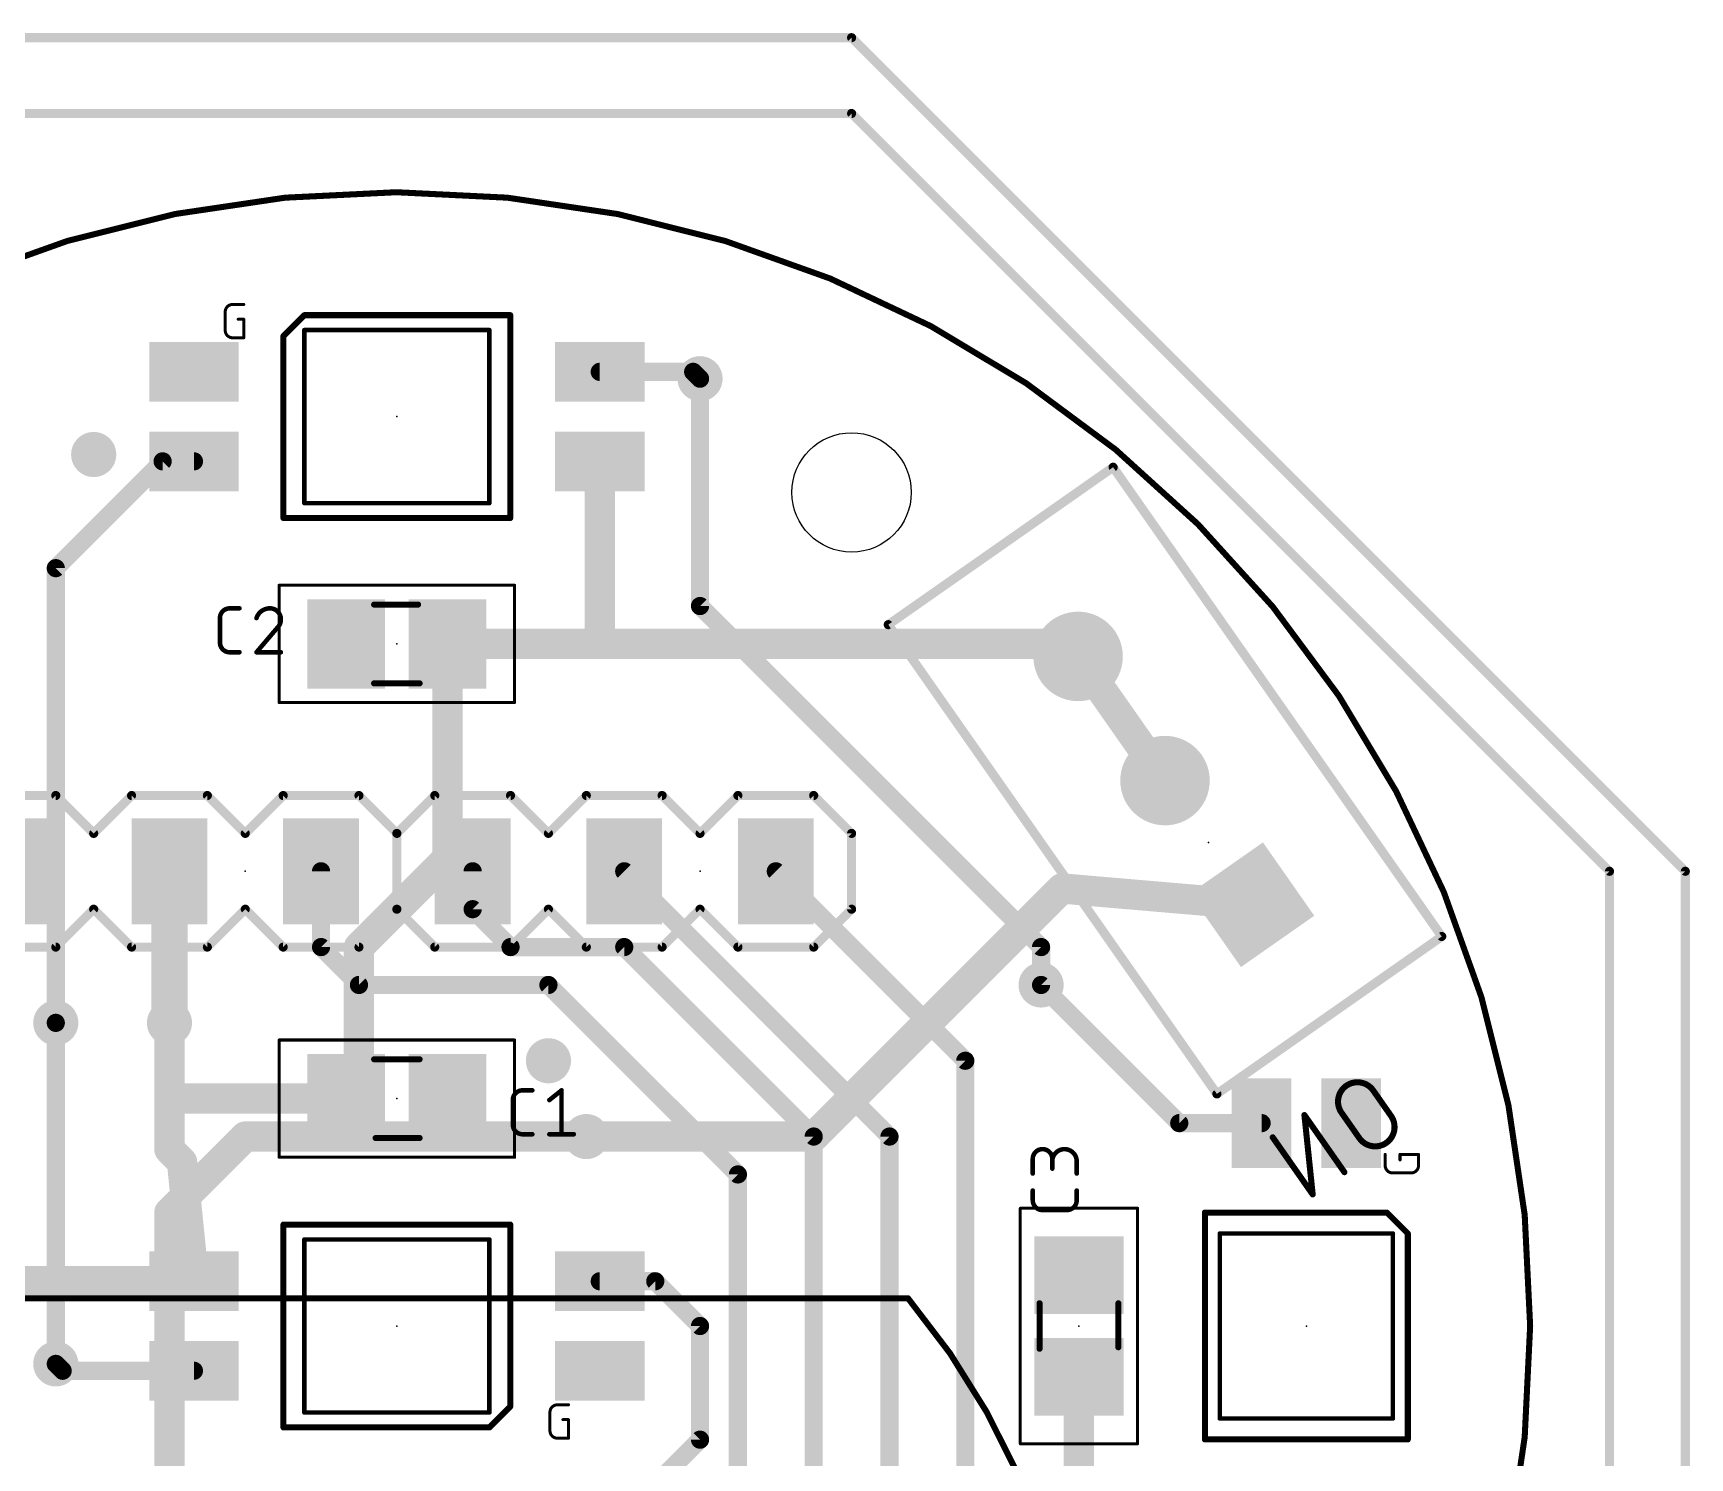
# Model space of a CAD drawing. Extents: x 3.7 to 47.1, y 3.7 to 47.1.
# Drawn here: x 19.31 to 47.07, y 23.19 to 47.07 of the extents above; entities that cross this region are included whole.
import ezdxf

# ---------------------------------------------------------------- set-up
doc = ezdxf.new("R2010")
doc.units = 0
for name, color, linetype in [('1', 12, 'CONTINUOUS'), ('16', 132, 'CONTINUOUS'), ('17', 110, 'CONTINUOUS'), ('18', 110, 'CONTINUOUS'), ('20', 31, 'CONTINUOUS'), ('21', 253, 'CONTINUOUS'), ('22', 253, 'CONTINUOUS'), ('23', 53, 'CONTINUOUS'), ('24', 53, 'CONTINUOUS'), ('25', 253, 'CONTINUOUS'), ('39', 12, 'CONTINUOUS'), ('51', 253, 'CONTINUOUS'), ('52', 253, 'CONTINUOUS')]:
    doc.layers.add(name, color=color, linetype=linetype)

# ---------------------------------------------------------------- blocks, each defined once
blk = doc.blocks.new('RECT')
blk.add_solid([(-0.5, -0.5), (0.5, -0.5), (-0.5, 0.5), (0.5, 0.5)])
blk = doc.blocks.new('SQUAREP')
blk.add_solid([(-0.5, -0.5), (0.5, -0.5), (-0.5, 0.5), (0.5, 0.5)])
blk = doc.blocks.new('ROUNDP')
at = {"const_width": 0.5}
blk.add_lwpolyline([(0, -0.25, 1), (0, 0.25, 1), (0, -0.25)], format="xyb", dxfattribs=at)
blk = doc.blocks.new('ROUNDV')
at = {"const_width": 0.5}
blk.add_lwpolyline([(0, -0.25, 1), (0, 0.25, 1), (0, -0.25)], format="xyb", dxfattribs=at)

msp = doc.modelspace()

# ---------------------------------------------------------------- linework, layer by layer
at = {"layer": '1'}
for points, const_width in [([(17.78, 45.72), (33.02, 45.72)], 0.1524), ([(33.02, 45.72), (45.72, 33.02)], 0.1524), ([(28.8, 41.39), (30.365, 41.39)], 0.3048), ([(30.365, 41.39), (30.48, 41.275)], 0.3048), ([(19.685, 38.1), (21.475, 39.89)], 0.3048), ([(21.475, 39.89), (22, 39.89)], 0.3048), ([(28.8, 39.89), (28.8, 36.83)], 0.508), ([(19.685, 30.48), (19.685, 38.1)], 0.3048), ([(26.25, 36.83), (28.8, 36.83)], 0.508), ([(26.25, 33.235), (26.25, 36.83)], 0.508), ([(28.8, 36.83), (36.6056, 36.83)], 0.508), ([(36.6056, 36.83), (36.8147, 36.621)], 0.508), ([(36.8147, 36.621), (38.2716, 34.5403)], 0.508), ([(24.765, 31.75), (26.25, 33.235)], 0.508), ([(45.72, 33.02), (45.72, 4.859)], 0.1524), ([(32.385, 28.575), (36.5425, 32.7325)], 0.508), ([(36.5425, 32.7325), (39.7284, 32.4597)], 0.508), ([(24.765, 29.425), (24.765, 31.75)], 0.508), ([(38.51, 28.8), (36.195, 31.115)], 0.3048), ([(21.59, 30.48), (21.59, 29.21)], 0.508), ([(21.59, 29.21), (21.59, 28.36)], 0.508), ([(24.55, 29.21), (21.59, 29.21)], 0.508), ([(24.55, 29.21), (24.765, 29.425)], 0.508), ([(39.89, 28.8), (38.51, 28.8)], 0.3048), ([(21.59, 28.36), (21.8, 28.15)], 0.508), ([(28.575, 28.575), (32.385, 28.575)], 0.508), ([(22, 26.15), (21.8, 28.15)], 0.508), ([(17.26, 26.15), (22, 26.15)], 0.508), ([(28.8, 26.15), (29.73, 26.15)], 0.3048), ([(29.73, 26.15), (30.48, 25.4)], 0.3048), ([(30.48, 25.4), (30.48, 23.495)], 0.3048), ([(19.8, 24.65), (19.685, 24.765)], 0.3048), ([(22, 24.65), (19.8, 24.65)], 0.3048), ([(36.83, 24.55), (36.83, 22)], 0.508), ([(30.48, 23.495), (29.845, 22.86)], 0.3048)]:
    msp.add_lwpolyline(points, dxfattribs=dict(at, const_width=const_width))
for points, const_width in [([(33.0469, 45.7469, 1), (32.9931, 45.6931)], 0.0762), ([(33.02, 45.6819, 1), (33.02, 45.7581)], 0.0762), ([(28.8, 41.4662, 1), (28.8, 41.3138)], 0.1524), ([(30.4189, 41.4439, 1), (30.3111, 41.3361)], 0.1524), ([(30.365, 41.3138, 1), (30.365, 41.4662)], 0.1524), ([(30.4261, 41.2211, 1), (30.5339, 41.3289)], 0.1524), ([(21.475, 39.9662, 1), (21.475, 39.8138)], 0.1524), ([(21.5289, 39.8361, 1), (21.4211, 39.9439)], 0.1524), ([(22, 39.8138, 1), (22, 39.9662)], 0.1524), ([(28.927, 39.89, 1), (28.673, 39.89)], 0.254), ([(19.7612, 38.1, 1), (19.6088, 38.1)], 0.1524), ([(19.6311, 38.1539, 1), (19.7389, 38.0461)], 0.1524), ([(26.25, 36.957, 1), (26.25, 36.703)], 0.254), ([(26.377, 36.83, 1), (26.123, 36.83)], 0.254), ([(28.8, 36.957, 1), (28.8, 36.703)], 0.254), ([(28.673, 36.83, 1), (28.927, 36.83)], 0.254), ([(28.8, 36.703, 1), (28.8, 36.957)], 0.254), ([(36.6954, 36.9198, 1), (36.5158, 36.7402)], 0.254), ([(36.6056, 36.703, 1), (36.6056, 36.957)], 0.254), ([(36.9187, 36.6938, 1), (36.7106, 36.5481)], 0.254), ([(36.7249, 36.5312, 1), (36.9045, 36.7108)], 0.254), ([(38.1675, 34.4675, 1), (38.3756, 34.6132)], 0.254), ([(26.123, 33.235, 1), (26.377, 33.235)], 0.254), ([(26.3398, 33.1452, 1), (26.1602, 33.3248)], 0.254), ([(45.7581, 33.02, 1), (45.6819, 33.02)], 0.0762), ([(45.6931, 32.9931, 1), (45.7469, 33.0469)], 0.0762), ([(36.5533, 32.859, 1), (36.5316, 32.6059)], 0.254), ([(36.6323, 32.6427, 1), (36.4527, 32.8223)], 0.254), ([(39.7176, 32.3331, 1), (39.7393, 32.5862)], 0.254), ([(24.892, 31.75, 1), (24.638, 31.75)], 0.254), ([(24.6752, 31.8398, 1), (24.8548, 31.6602)], 0.254), ([(36.2489, 31.1689, 1), (36.1411, 31.0611)], 0.1524), ([(19.6088, 30.48, 1), (19.7612, 30.48)], 0.1524), ([(21.717, 30.48, 1), (21.463, 30.48)], 0.254), ([(21.717, 29.21, 1), (21.463, 29.21)], 0.254), ([(21.59, 29.337, 1), (21.59, 29.083)], 0.254), ([(24.4602, 29.2998, 1), (24.6398, 29.1202)], 0.254), ([(24.55, 29.083, 1), (24.55, 29.337)], 0.254), ([(24.638, 29.425, 1), (24.892, 29.425)], 0.254), ([(24.8548, 29.3352, 1), (24.6752, 29.5148)], 0.254), ([(21.463, 29.21, 1), (21.717, 29.21)], 0.254), ([(38.51, 28.8762, 1), (38.51, 28.7238)], 0.1524), ([(38.4561, 28.7461, 1), (38.5639, 28.8539)], 0.1524), ([(39.89, 28.7238, 1), (39.89, 28.8762)], 0.1524), ([(21.6798, 28.4498, 1), (21.5002, 28.2702)], 0.254), ([(28.575, 28.702, 1), (28.575, 28.448)], 0.254), ([(32.2952, 28.6648, 1), (32.4748, 28.4852)], 0.254), ([(32.385, 28.448, 1), (32.385, 28.702)], 0.254), ([(21.463, 28.36, 1), (21.717, 28.36)], 0.254), ([(21.9264, 28.1626, 1), (21.6736, 28.1374)], 0.254), ([(21.7102, 28.0602, 1), (21.8898, 28.2398)], 0.254), ([(22, 26.023, 1), (22, 26.277)], 0.254), ([(21.8736, 26.1374, 1), (22.1264, 26.1626)], 0.254), ([(28.8, 26.2262, 1), (28.8, 26.0738)], 0.1524), ([(29.7839, 26.2039, 1), (29.6761, 26.0961)], 0.1524), ([(29.73, 26.0738, 1), (29.73, 26.2262)], 0.1524), ([(30.5562, 25.4, 1), (30.4038, 25.4)], 0.1524), ([(30.4261, 25.3461, 1), (30.5339, 25.4539)], 0.1524), ([(19.7389, 24.8189, 1), (19.6311, 24.7111)], 0.1524), ([(19.8, 24.7262, 1), (19.8, 24.5738)], 0.1524), ([(19.7461, 24.5961, 1), (19.8539, 24.7039)], 0.1524), ([(22, 24.5738, 1), (22, 24.7262)], 0.1524), ([(36.957, 24.55, 1), (36.703, 24.55)], 0.254), ([(30.5339, 23.4411, 1), (30.4261, 23.5489)], 0.1524), ([(30.4038, 23.495, 1), (30.5562, 23.495)], 0.1524)]:
    msp.add_lwpolyline(points, format="xyb", dxfattribs=dict(at, const_width=const_width))
at = {"layer": '16'}
for points, const_width in [([(18.415, 46.99), (33.02, 46.99)], 0.1524), ([(33.02, 46.99), (46.99, 33.02)], 0.1524), ([(30.48, 41.275), (30.48, 37.465)], 0.3048), ([(36.195, 31.75), (30.48, 37.465)], 0.3048), ([(21.59, 33.02), (21.59, 30.48)], 0.6096), ([(24.13, 31.75), (24.13, 33.02)], 0.3048), ([(26.67, 32.385), (26.67, 33.02)], 0.3048), ([(33.655, 28.575), (29.21, 33.02)], 0.3048), ([(34.925, 29.845), (31.75, 33.02)], 0.3048), ([(46.99, 33.02), (46.99, 17.145)], 0.1524), ([(27.305, 31.75), (26.67, 32.385)], 0.3048), ([(24.765, 31.115), (24.13, 31.75)], 0.3048), ([(29.21, 31.75), (27.305, 31.75)], 0.3048), ([(32.385, 28.575), (29.21, 31.75)], 0.3048), ([(36.195, 31.75), (36.195, 31.115)], 0.3048), ([(27.94, 31.115), (24.765, 31.115)], 0.3048), ([(31.115, 27.94), (27.94, 31.115)], 0.3048), ([(19.685, 30.48), (19.685, 24.765)], 0.3048), ([(34.925, 17.145), (34.925, 29.845)], 0.3048), ([(21.59, 27.305), (22.86, 28.575)], 0.508), ([(22.86, 28.575), (28.575, 28.575)], 0.508), ([(32.385, 19.05), (32.385, 28.575)], 0.3048), ([(33.655, 17.78), (33.655, 28.575)], 0.3048), ([(31.115, 27.94), (31.115, 20.32)], 0.3048), ([(21.59, 17.78), (21.59, 27.305)], 0.508)]:
    msp.add_lwpolyline(points, dxfattribs=dict(at, const_width=const_width))
for points, const_width in [([(33.0469, 47.0169, 1), (32.9931, 46.9631)], 0.0762), ([(33.02, 46.9519, 1), (33.02, 47.0281)], 0.0762), ([(30.5562, 41.275, 1), (30.4038, 41.275)], 0.1524), ([(30.5339, 37.5189, 1), (30.4261, 37.4111)], 0.1524), ([(30.4038, 37.465, 1), (30.5562, 37.465)], 0.1524), ([(21.7424, 33.02, 1), (21.4376, 33.02)], 0.3048), ([(24.2062, 33.02, 1), (24.0538, 33.02)], 0.1524), ([(26.7462, 33.02, 1), (26.5938, 33.02)], 0.1524), ([(29.2639, 33.0739, 1), (29.1561, 32.9661)], 0.1524), ([(31.8039, 33.0739, 1), (31.6961, 32.9661)], 0.1524), ([(47.0281, 33.02, 1), (46.9519, 33.02)], 0.0762), ([(46.9631, 32.9931, 1), (47.0169, 33.0469)], 0.0762), ([(26.7239, 32.4389, 1), (26.6161, 32.3311)], 0.1524), ([(26.5938, 32.385, 1), (26.7462, 32.385)], 0.1524), ([(24.1839, 31.8039, 1), (24.0761, 31.6961)], 0.1524), ([(24.0538, 31.75, 1), (24.2062, 31.75)], 0.1524), ([(27.305, 31.8262, 1), (27.305, 31.6738)], 0.1524), ([(27.2511, 31.6961, 1), (27.3589, 31.8039)], 0.1524), ([(29.2639, 31.8039, 1), (29.1561, 31.6961)], 0.1524), ([(29.21, 31.6738, 1), (29.21, 31.8262)], 0.1524), ([(36.2712, 31.75, 1), (36.1188, 31.75)], 0.1524), ([(36.1411, 31.6961, 1), (36.2489, 31.8039)], 0.1524), ([(24.765, 31.1912, 1), (24.765, 31.0388)], 0.1524), ([(24.7111, 31.0611, 1), (24.8189, 31.1689)], 0.1524), ([(27.9939, 31.1689, 1), (27.8861, 31.0611)], 0.1524), ([(27.94, 31.0388, 1), (27.94, 31.1912)], 0.1524), ([(36.1188, 31.115, 1), (36.2712, 31.115)], 0.1524), ([(19.7612, 30.48, 1), (19.6088, 30.48)], 0.1524), ([(21.4376, 30.48, 1), (21.7424, 30.48)], 0.3048), ([(35.0012, 29.845, 1), (34.8488, 29.845)], 0.1524), ([(34.8711, 29.7911, 1), (34.9789, 29.8989)], 0.1524), ([(22.86, 28.702, 1), (22.86, 28.448)], 0.254), ([(22.9498, 28.4852, 1), (22.7702, 28.6648)], 0.254), ([(28.575, 28.448, 1), (28.575, 28.702)], 0.254), ([(32.4612, 28.575, 1), (32.3088, 28.575)], 0.1524), ([(32.3311, 28.5211, 1), (32.4389, 28.6289)], 0.1524), ([(33.7312, 28.575, 1), (33.5788, 28.575)], 0.1524), ([(33.6011, 28.5211, 1), (33.7089, 28.6289)], 0.1524), ([(31.1912, 27.94, 1), (31.0388, 27.94)], 0.1524), ([(31.0611, 27.8861, 1), (31.1689, 27.9939)], 0.1524), ([(21.717, 27.305, 1), (21.463, 27.305)], 0.254), ([(21.5002, 27.3948, 1), (21.6798, 27.2152)], 0.254), ([(19.6088, 24.765, 1), (19.7612, 24.765)], 0.1524)]:
    msp.add_lwpolyline(points, format="xyb", dxfattribs=dict(at, const_width=const_width))
at = {"layer": '20'}
for points, const_width in [([(25.39, 6.4, 1), (25.39, 44.4, 1), (25.39, 6.4)], 0.1016), ([(23.8691, 42.09, 1), (23.831, 42.09)], 0.0381), ([(23.85, 42.1091, 1), (23.85, 42.071)], 0.0381), ([(26.9691, 42.09, 1), (26.931, 42.09)], 0.0381), ([(26.95, 42.071, 1), (26.95, 42.1091)], 0.0381), ([(23.85, 39.2091, 1), (23.85, 39.171)], 0.0381), ([(23.831, 39.19, 1), (23.8691, 39.19)], 0.0381), ([(26.931, 39.19, 1), (26.9691, 39.19)], 0.0381), ([(26.95, 39.171, 1), (26.95, 39.2091)], 0.0381), ([(39.19, 26.9691, 1), (39.19, 26.931)], 0.0381), ([(39.2091, 26.95, 1), (39.171, 26.95)], 0.0381), ([(42.1091, 26.95, 1), (42.071, 26.95)], 0.0381), ([(42.09, 26.931, 1), (42.09, 26.9691)], 0.0381), ([(23.85, 26.8691, 1), (23.85, 26.831)], 0.0381), ([(23.8691, 26.85, 1), (23.831, 26.85)], 0.0381), ([(26.9691, 26.85, 1), (26.931, 26.85)], 0.0381), ([(26.95, 26.831, 1), (26.95, 26.8691)], 0.0381), ([(23.85, 23.9691, 1), (23.85, 23.931)], 0.0381), ([(23.831, 23.95, 1), (23.8691, 23.95)], 0.0381), ([(26.931, 23.95, 1), (26.9691, 23.95)], 0.0381), ([(26.95, 23.931, 1), (26.95, 23.9691)], 0.0381), ([(39.19, 23.8691, 1), (39.19, 23.831)], 0.0381), ([(42.09, 23.831, 1), (42.09, 23.8691)], 0.0381), ([(39.171, 23.85, 1), (39.2091, 23.85)], 0.0381), ([(42.071, 23.85, 1), (42.1091, 23.85)], 0.0381)]:
    msp.add_lwpolyline(points, format="xyb", dxfattribs=dict(at, const_width=const_width))
at = {"layer": '20', "const_width": 0.0762}
for points in [[(23.85, 39.19), (23.85, 42.09)], [(23.85, 42.09), (26.95, 42.09)], [(26.95, 42.09), (26.95, 39.19)], [(26.95, 39.19), (23.85, 39.19)], [(39.19, 23.85), (39.19, 26.95)], [(39.19, 26.95), (42.09, 26.95)], [(42.09, 26.95), (42.09, 23.85)], [(23.85, 26.85), (26.95, 26.85)], [(23.85, 23.95), (23.85, 26.85)], [(26.95, 26.85), (26.95, 23.95)], [(26.95, 23.95), (23.85, 23.95)], [(42.09, 23.85), (39.19, 23.85)]]:
    msp.add_lwpolyline(points, dxfattribs=at)
at = {"layer": '20'}
msp.add_circle((33.02, 39.37), 1, dxfattribs=at)
at = {"layer": '21'}
for points, const_width in [([(22.6483, 42.5196, 0.4142), (22.5242, 42.3954)], 0.0508), ([(22.6483, 42.5323, 1), (22.6483, 42.5069)], 0.0254), ([(22.6483, 42.5069, 1), (22.6483, 42.5323)], 0.0254), ([(22.8346, 42.5069, 1), (22.8346, 42.5323)], 0.0254), ([(22.5369, 42.3954, 1), (22.5115, 42.3954)], 0.0254), ([(22.5115, 42.3954, 1), (22.5369, 42.3954)], 0.0254), ([(22.7415, 42.2839, 1), (22.7415, 42.2585)], 0.0254), ([(22.8473, 42.2712, 1), (22.8219, 42.2712)], 0.0254), ([(22.8346, 42.2585, 1), (22.8346, 42.2839)], 0.0254), ([(23.85, 42.3654, 1), (23.85, 42.3146)], 0.0508), ([(23.868, 42.322, 1), (23.832, 42.358)], 0.0508), ([(27.3254, 42.34, 1), (27.2746, 42.34)], 0.0508), ([(27.3, 42.3146, 1), (27.3, 42.3654)], 0.0508), ([(22.5242, 42.085, 0.4142), (22.6483, 41.9608)], 0.0508), ([(22.5369, 42.085, 1), (22.5115, 42.085)], 0.0254), ([(22.5115, 42.085, 1), (22.5369, 42.085)], 0.0254), ([(22.6483, 41.9735, 1), (22.6483, 41.9481)], 0.0254), ([(22.6483, 41.9481, 1), (22.6483, 41.9735)], 0.0254), ([(22.8219, 41.9608, 1), (22.8473, 41.9608)], 0.0254), ([(22.8346, 41.9481, 1), (22.8346, 41.9735)], 0.0254), ([(23.482, 42.008, 1), (23.518, 41.972)], 0.0508), ([(23.5254, 41.99, 1), (23.4746, 41.99)], 0.0508), ([(37.4337, 39.8133, 1), (37.3712, 39.7696)], 0.0762), ([(37.4243, 39.7603, 1), (37.3806, 39.8227)], 0.0762), ([(23.5, 38.9654, 1), (23.5, 38.9146)], 0.0508), ([(23.4746, 38.94, 1), (23.5254, 38.94)], 0.0508), ([(27.2746, 38.94, 1), (27.3254, 38.94)], 0.0508), ([(27.3, 38.9146, 1), (27.3, 38.9654)], 0.0508), ([(33.6656, 37.1749, 1), (33.6031, 37.1312)], 0.0762), ([(33.6125, 37.1842, 1), (33.6562, 37.1218)], 0.0762), ([(42.8776, 31.9058, 1), (42.94, 31.9495)], 0.0762), ([(42.9306, 31.8964, 1), (42.8869, 31.9588)], 0.0762), ([(39.1188, 29.3204, 1), (39.1625, 29.258)], 0.0762), ([(39.1095, 29.2673, 1), (39.1719, 29.311)], 0.0762), ([(41.9735, 28.2758, 1), (41.9481, 28.2758)], 0.0254), ([(41.9608, 28.0896, 0.4142), (42.085, 27.9654)], 0.0508), ([(41.9735, 28.0896, 1), (41.9481, 28.0896)], 0.0254), ([(41.9481, 28.0896, 1), (41.9735, 28.0896)], 0.0254), ([(42.2219, 28.2758, 1), (42.1965, 28.2758)], 0.0254), ([(42.2092, 28.2885, 1), (42.2092, 28.2631)], 0.0254), ([(42.1965, 28.1827, 1), (42.2219, 28.1827)], 0.0254), ([(42.3954, 27.9654, 0.4142), (42.5196, 28.0896)], 0.0508), ([(42.5323, 28.2758, 1), (42.5069, 28.2758)], 0.0254), ([(42.5323, 28.0896, 1), (42.5069, 28.0896)], 0.0254), ([(42.5069, 28.0896, 1), (42.5323, 28.0896)], 0.0254), ([(42.5196, 28.2631, 1), (42.5196, 28.2885)], 0.0254), ([(42.085, 27.9781, 1), (42.085, 27.9527)], 0.0254), ([(42.085, 27.9527, 1), (42.085, 27.9781)], 0.0254), ([(42.3954, 27.9781, 1), (42.3954, 27.9527)], 0.0254), ([(42.3954, 27.9527, 1), (42.3954, 27.9781)], 0.0254), ([(38.9654, 27.3, 1), (38.9146, 27.3)], 0.0508), ([(38.94, 27.3254, 1), (38.94, 27.2746)], 0.0508), ([(42.008, 27.318, 1), (41.972, 27.282)], 0.0508), ([(41.99, 27.2746, 1), (41.99, 27.3254)], 0.0508), ([(23.5, 27.1254, 1), (23.5, 27.0746)], 0.0508), ([(23.5254, 27.1, 1), (23.4746, 27.1)], 0.0508), ([(27.3254, 27.1, 1), (27.2746, 27.1)], 0.0508), ([(27.3, 27.0746, 1), (27.3, 27.1254)], 0.0508), ([(42.3654, 26.95, 1), (42.3146, 26.95)], 0.0508), ([(42.322, 26.932, 1), (42.358, 26.968)], 0.0508), ([(27.2746, 24.05, 1), (27.3254, 24.05)], 0.0508), ([(27.318, 24.032, 1), (27.282, 24.068)], 0.0508), ([(28.0896, 24.0792, 0.4142), (27.9654, 23.955)], 0.0508), ([(27.9781, 23.955, 1), (27.9527, 23.955)], 0.0254), ([(27.9527, 23.955, 1), (27.9781, 23.955)], 0.0254), ([(28.0896, 24.0919, 1), (28.0896, 24.0665)], 0.0254), ([(28.0896, 24.0665, 1), (28.0896, 24.0919)], 0.0254), ([(28.2758, 24.0665, 1), (28.2758, 24.0919)], 0.0254), ([(23.5, 23.7254, 1), (23.5, 23.6746)], 0.0508), ([(23.4746, 23.7, 1), (23.5254, 23.7)], 0.0508), ([(26.932, 23.718, 1), (26.968, 23.682)], 0.0508), ([(26.95, 23.6746, 1), (26.95, 23.7254)], 0.0508), ([(27.9654, 23.6446, 0.4142), (28.0896, 23.5204)], 0.0508), ([(27.9781, 23.6446, 1), (27.9527, 23.6446)], 0.0254), ([(27.9527, 23.6446, 1), (27.9781, 23.6446)], 0.0254), ([(28.1827, 23.8435, 1), (28.1827, 23.8181)], 0.0254), ([(28.2885, 23.8308, 1), (28.2631, 23.8308)], 0.0254), ([(28.2758, 23.8181, 1), (28.2758, 23.8435)], 0.0254), ([(28.0896, 23.5331, 1), (28.0896, 23.5077)], 0.0254), ([(28.0896, 23.5077, 1), (28.0896, 23.5331)], 0.0254), ([(28.2631, 23.5204, 1), (28.2885, 23.5204)], 0.0254), ([(28.2758, 23.5077, 1), (28.2758, 23.5331)], 0.0254), ([(38.94, 23.5254, 1), (38.94, 23.4746)], 0.0508), ([(38.9146, 23.5, 1), (38.9654, 23.5)], 0.0508), ([(42.3146, 23.5, 1), (42.3654, 23.5)], 0.0508), ([(42.34, 23.4746, 1), (42.34, 23.5254)], 0.0508)]:
    msp.add_lwpolyline(points, format="xyb", dxfattribs=dict(at, const_width=const_width))
for points, const_width in [([(22.6483, 42.5196), (22.8346, 42.5196)], 0.0508), ([(22.5242, 42.085), (22.5242, 42.3954)], 0.0508), ([(22.7415, 42.2712), (22.8346, 42.2712)], 0.0508), ([(22.8346, 42.2712), (22.8346, 41.9608)], 0.0508), ([(23.85, 42.34), (23.5, 41.99)], 0.1016), ([(23.85, 42.34), (27.3, 42.34)], 0.1016), ([(27.3, 42.34), (27.3, 38.94)], 0.1016), ([(22.8346, 41.9608), (22.6483, 41.9608)], 0.0508), ([(23.5, 38.94), (23.5, 41.99)], 0.1016), ([(37.4024, 39.7915), (33.6343, 37.153)], 0.1524), ([(42.9088, 31.9276), (37.4024, 39.7915)], 0.1524), ([(27.3, 38.94), (23.5, 38.94)], 0.1016), ([(33.6343, 37.153), (39.1407, 29.2892)], 0.1524), ([(39.1407, 29.2892), (42.9088, 31.9276)], 0.1524), ([(41.9608, 28.0896), (41.9608, 28.2758)], 0.0508), ([(42.2092, 28.1827), (42.2092, 28.2758)], 0.0508), ([(42.2092, 28.2758), (42.5196, 28.2758)], 0.0508), ([(42.5196, 28.2758), (42.5196, 28.0896)], 0.0508), ([(42.3954, 27.9654), (42.085, 27.9654)], 0.0508), ([(38.94, 23.5), (38.94, 27.3)], 0.1016), ([(38.94, 27.3), (41.99, 27.3)], 0.1016), ([(42.34, 26.95), (41.99, 27.3)], 0.1016), ([(23.5, 27.1), (27.3, 27.1)], 0.1016), ([(23.5, 23.7), (23.5, 27.1)], 0.1016), ([(27.3, 27.1), (27.3, 24.05)], 0.1016), ([(42.34, 26.95), (42.34, 23.5)], 0.1016), ([(26.95, 23.7), (27.3, 24.05)], 0.1016), ([(27.9654, 23.6446), (27.9654, 23.955)], 0.0508), ([(28.0896, 24.0792), (28.2758, 24.0792)], 0.0508), ([(26.95, 23.7), (23.5, 23.7)], 0.1016), ([(28.1827, 23.8308), (28.2758, 23.8308)], 0.0508), ([(28.2758, 23.8308), (28.2758, 23.5204)], 0.0508), ([(28.2758, 23.5204), (28.0896, 23.5204)], 0.0508), ([(42.34, 23.5), (38.94, 23.5)], 0.1016)]:
    msp.add_lwpolyline(points, dxfattribs=dict(at, const_width=const_width))
at = {"layer": '22'}
for points, const_width in [([(19.685, 34.29), (18.415, 34.29)], 0.1524), ([(20.32, 33.655), (19.685, 34.29)], 0.1524), ([(20.955, 34.29), (20.32, 33.655)], 0.1524), ([(22.225, 34.29), (20.955, 34.29)], 0.1524), ([(22.86, 33.655), (22.225, 34.29)], 0.1524), ([(23.495, 34.29), (22.86, 33.655)], 0.1524), ([(24.765, 34.29), (23.495, 34.29)], 0.1524), ([(24.765, 34.29), (25.4, 33.655)], 0.1524), ([(26.035, 34.29), (25.4, 33.655)], 0.1524), ([(27.305, 34.29), (26.035, 34.29)], 0.1524), ([(27.94, 33.655), (27.305, 34.29)], 0.1524), ([(28.575, 34.29), (27.94, 33.655)], 0.1524), ([(29.845, 34.29), (28.575, 34.29)], 0.1524), ([(30.48, 33.655), (29.845, 34.29)], 0.1524), ([(31.115, 34.29), (30.48, 33.655)], 0.1524), ([(32.385, 34.29), (31.115, 34.29)], 0.1524), ([(32.385, 34.29), (33.02, 33.655)], 0.1524), ([(25.4, 33.655), (25.4, 32.385)], 0.1524), ([(25.4, 33.655), (25.4, 32.385)], 0.1524), ([(33.02, 33.655), (33.02, 32.385)], 0.1524), ([(19.685, 31.75), (20.32, 32.385)], 0.1524), ([(20.32, 32.385), (20.955, 31.75)], 0.1524), ([(22.225, 31.75), (22.86, 32.385)], 0.1524), ([(22.86, 32.385), (23.495, 31.75)], 0.1524), ([(25.4, 32.385), (24.765, 31.75)], 0.1524), ([(25.4, 32.385), (26.035, 31.75)], 0.1524), ([(27.305, 31.75), (27.94, 32.385)], 0.1524), ([(27.94, 32.385), (28.575, 31.75)], 0.1524), ([(29.845, 31.75), (30.48, 32.385)], 0.1524), ([(30.48, 32.385), (31.115, 31.75)], 0.1524), ([(33.02, 32.385), (32.385, 31.75)], 0.1524), ([(18.415, 31.75), (19.685, 31.75)], 0.1524), ([(20.955, 31.75), (22.225, 31.75)], 0.1524), ([(23.495, 31.75), (24.765, 31.75)], 0.1524), ([(26.035, 31.75), (27.305, 31.75)], 0.1524), ([(28.575, 31.75), (29.845, 31.75)], 0.1524), ([(31.115, 31.75), (32.385, 31.75)], 0.1524), ([(42.059, 28.921), (41.7611, 29.3464)], 0.1016), ([(41.2776, 27.9777), (40.6075, 28.9348)], 0.1016), ([(40.6075, 28.9348), (40.7459, 27.6054)], 0.1016), ([(41.2294, 28.9741), (41.5273, 28.5487)], 0.1016), ([(40.7459, 27.6054), (40.0758, 28.5625)], 0.1016), ([(33.965, 25.865), (17.965, 25.865)], 0.1016)]:
    msp.add_lwpolyline(points, dxfattribs=dict(at, const_width=const_width))
for points, const_width in [([(19.7119, 34.3169, 1), (19.6581, 34.2631)], 0.0762), ([(19.685, 34.2519, 1), (19.685, 34.3281)], 0.0762), ([(20.955, 34.3281, 1), (20.955, 34.2519)], 0.0762), ([(20.9819, 34.2631, 1), (20.9281, 34.3169)], 0.0762), ([(22.2519, 34.3169, 1), (22.1981, 34.2631)], 0.0762), ([(22.225, 34.2519, 1), (22.225, 34.3281)], 0.0762), ([(23.495, 34.3281, 1), (23.495, 34.2519)], 0.0762), ([(23.5219, 34.2631, 1), (23.4681, 34.3169)], 0.0762), ([(24.7919, 34.3169, 1), (24.7381, 34.2631)], 0.0762), ([(24.765, 34.2519, 1), (24.765, 34.3281)], 0.0762), ([(26.035, 34.3281, 1), (26.035, 34.2519)], 0.0762), ([(26.0619, 34.2631, 1), (26.0081, 34.3169)], 0.0762), ([(27.3319, 34.3169, 1), (27.2781, 34.2631)], 0.0762), ([(27.305, 34.2519, 1), (27.305, 34.3281)], 0.0762), ([(28.575, 34.3281, 1), (28.575, 34.2519)], 0.0762), ([(28.6019, 34.2631, 1), (28.5481, 34.3169)], 0.0762), ([(29.8719, 34.3169, 1), (29.8181, 34.2631)], 0.0762), ([(29.845, 34.2519, 1), (29.845, 34.3281)], 0.0762), ([(31.115, 34.3281, 1), (31.115, 34.2519)], 0.0762), ([(31.1419, 34.2631, 1), (31.0881, 34.3169)], 0.0762), ([(32.4119, 34.3169, 1), (32.3581, 34.2631)], 0.0762), ([(32.385, 34.2519, 1), (32.385, 34.3281)], 0.0762), ([(20.2931, 33.6819, 1), (20.3469, 33.6281)], 0.0762), ([(20.2931, 33.6281, 1), (20.3469, 33.6819)], 0.0762), ([(22.8331, 33.6819, 1), (22.8869, 33.6281)], 0.0762), ([(22.8331, 33.6281, 1), (22.8869, 33.6819)], 0.0762), ([(25.4381, 33.655, 1), (25.3619, 33.655)], 0.0762), ([(25.4381, 33.655, 1), (25.3619, 33.655)], 0.0762), ([(25.3731, 33.6819, 1), (25.4269, 33.6281)], 0.0762), ([(25.3731, 33.6281, 1), (25.4269, 33.6819)], 0.0762), ([(27.9131, 33.6819, 1), (27.9669, 33.6281)], 0.0762), ([(27.9131, 33.6281, 1), (27.9669, 33.6819)], 0.0762), ([(30.4531, 33.6819, 1), (30.5069, 33.6281)], 0.0762), ([(30.4531, 33.6281, 1), (30.5069, 33.6819)], 0.0762), ([(33.0581, 33.655, 1), (32.9819, 33.655)], 0.0762), ([(32.9931, 33.6281, 1), (33.0469, 33.6819)], 0.0762), ([(20.3469, 32.4119, 1), (20.2931, 32.3581)], 0.0762), ([(20.3469, 32.3581, 1), (20.2931, 32.4119)], 0.0762), ([(22.8869, 32.4119, 1), (22.8331, 32.3581)], 0.0762), ([(22.8869, 32.3581, 1), (22.8331, 32.4119)], 0.0762), ([(25.3619, 32.385, 1), (25.4381, 32.385)], 0.0762), ([(25.3619, 32.385, 1), (25.4381, 32.385)], 0.0762), ([(25.4269, 32.4119, 1), (25.3731, 32.3581)], 0.0762), ([(25.4269, 32.3581, 1), (25.3731, 32.4119)], 0.0762), ([(27.9669, 32.4119, 1), (27.9131, 32.3581)], 0.0762), ([(27.9669, 32.3581, 1), (27.9131, 32.4119)], 0.0762), ([(30.5069, 32.4119, 1), (30.4531, 32.3581)], 0.0762), ([(30.5069, 32.3581, 1), (30.4531, 32.4119)], 0.0762), ([(32.9819, 32.385, 1), (33.0581, 32.385)], 0.0762), ([(33.0469, 32.3581, 1), (32.9931, 32.4119)], 0.0762), ([(19.6581, 31.7769, 1), (19.7119, 31.7231)], 0.0762), ([(19.685, 31.7119, 1), (19.685, 31.7881)], 0.0762), ([(20.955, 31.7881, 1), (20.955, 31.7119)], 0.0762), ([(20.9281, 31.7231, 1), (20.9819, 31.7769)], 0.0762), ([(22.1981, 31.7769, 1), (22.2519, 31.7231)], 0.0762), ([(22.225, 31.7119, 1), (22.225, 31.7881)], 0.0762), ([(23.495, 31.7881, 1), (23.495, 31.7119)], 0.0762), ([(23.4681, 31.7231, 1), (23.5219, 31.7769)], 0.0762), ([(24.7381, 31.7769, 1), (24.7919, 31.7231)], 0.0762), ([(24.765, 31.7119, 1), (24.765, 31.7881)], 0.0762), ([(26.035, 31.7881, 1), (26.035, 31.7119)], 0.0762), ([(26.0081, 31.7231, 1), (26.0619, 31.7769)], 0.0762), ([(27.2781, 31.7769, 1), (27.3319, 31.7231)], 0.0762), ([(27.305, 31.7119, 1), (27.305, 31.7881)], 0.0762), ([(28.575, 31.7881, 1), (28.575, 31.7119)], 0.0762), ([(28.5481, 31.7231, 1), (28.6019, 31.7769)], 0.0762), ([(29.8181, 31.7769, 1), (29.8719, 31.7231)], 0.0762), ([(29.845, 31.7119, 1), (29.845, 31.7881)], 0.0762), ([(31.115, 31.7881, 1), (31.115, 31.7119)], 0.0762), ([(31.0881, 31.7231, 1), (31.1419, 31.7769)], 0.0762), ([(32.3581, 31.7769, 1), (32.4119, 31.7231)], 0.0762), ([(32.385, 31.7119, 1), (32.385, 31.7881)], 0.0762), ([(41.7611, 29.3464, 1), (41.2294, 28.9741)], 0.1016), ([(41.7819, 29.361, 1), (41.7403, 29.3318)], 0.0508), ([(41.7403, 29.3318, 1), (41.7819, 29.361)], 0.0508), ([(40.6283, 28.9494, 1), (40.5867, 28.9203)], 0.0508), ([(40.6327, 28.9375, 1), (40.5822, 28.9322)], 0.0508), ([(41.2502, 28.9887, 1), (41.2086, 28.9595)], 0.0508), ([(41.2086, 28.9595, 1), (41.2502, 28.9887)], 0.0508), ([(41.5273, 28.5487, 1), (42.059, 28.921)], 0.1016), ([(42.0798, 28.9356, 1), (42.0382, 28.9065)], 0.0508), ([(42.0382, 28.9065, 1), (42.0798, 28.9356)], 0.0508), ([(40.0966, 28.5771, 1), (40.0549, 28.5479)], 0.0508), ([(41.5481, 28.5633, 1), (41.5065, 28.5342)], 0.0508), ([(41.5065, 28.5342, 1), (41.5481, 28.5633)], 0.0508), ([(41.2568, 27.9632, 1), (41.2984, 27.9923)], 0.0508), ([(40.7207, 27.6028, 1), (40.7712, 27.608)], 0.0508), ([(40.7251, 27.5908, 1), (40.7667, 27.62)], 0.0508), ([(33.965, 9.865, 0.364), (33.965, 25.865)], 0.1016), ([(33.9845, 25.8813, 1), (33.9455, 25.8487)], 0.0508), ([(33.965, 25.8396, 1), (33.965, 25.8904)], 0.0508)]:
    msp.add_lwpolyline(points, format="xyb", dxfattribs=dict(at, const_width=const_width))
at = {"layer": '23'}
for p in [(25.4, 40.64), (25.4, 36.83), (39, 33.5), (25.4, 29.21), (25.4, 25.4), (36.83, 25.4), (40.64, 25.4)]:
    msp.add_point(p, dxfattribs=at)
at = {"layer": '24'}
for p in [(22.86, 33.02), (30.48, 33.02)]:
    msp.add_point(p, dxfattribs=at)
at = {"layer": '25'}
for points, const_width in [([(22.4548, 37.2632, 1), (22.4167, 37.2632)], 0.0381), ([(22.4167, 37.2632, 1), (22.4548, 37.2632)], 0.0381), ([(22.5995, 37.4269, 0.4142), (22.4358, 37.2632)], 0.0762), ([(22.5995, 37.446, 1), (22.5995, 37.4079)], 0.0381), ([(22.5995, 37.4079, 1), (22.5995, 37.4459)], 0.0381), ([(22.7631, 37.4079, 1), (22.7631, 37.446)], 0.0381), ([(23.0295, 37.2691, 1), (23.0658, 37.2573)], 0.0381), ([(23.2727, 37.4269, 0.3252), (23.0477, 37.2632)], 0.0762), ([(23.4569, 37.2428, 0.4142), (23.2727, 37.4269)], 0.0762), ([(23.2727, 37.446, 1), (23.2727, 37.4079)], 0.0381), ([(23.2727, 37.4079, 1), (23.2727, 37.4459)], 0.0381), ([(23.3955, 37.0995, 0.2053), (23.4569, 37.2428)], 0.0762), ([(23.4759, 37.2427, 1), (23.4378, 37.2428)], 0.0381), ([(23.4378, 37.2428, 1), (23.4759, 37.2428)], 0.0381), ([(23.3824, 37.1133, 1), (23.4087, 37.0857)], 0.0381), ([(23.41, 37.0872, 1), (23.381, 37.1119)], 0.0381), ([(22.4548, 36.854, 1), (22.4167, 36.854)], 0.0381), ([(22.4167, 36.854, 1), (22.4548, 36.854)], 0.0381), ([(22.4358, 36.854, 0.4142), (22.5995, 36.6903)], 0.0762), ([(22.5995, 36.7094, 1), (22.5995, 36.6713)], 0.0381), ([(22.5995, 36.6713, 1), (22.5995, 36.7094)], 0.0381), ([(22.7631, 36.6713, 1), (22.7631, 36.7094)], 0.0381), ([(23.0477, 36.7094, 1), (23.0477, 36.6713)], 0.0381), ([(23.0332, 36.7026, 1), (23.0622, 36.678)], 0.0381), ([(23.4569, 36.6713, 1), (23.4569, 36.7094)], 0.0381), ([(27.5068, 29.3497, 0.4142), (27.3431, 29.186)], 0.0762), ([(27.3621, 29.186, 1), (27.324, 29.186)], 0.0381), ([(27.324, 29.186, 1), (27.3621, 29.186)], 0.0381), ([(27.5068, 29.3688, 1), (27.5068, 29.3307)], 0.0381), ([(27.5068, 29.3307, 1), (27.5068, 29.3687)], 0.0381), ([(27.6705, 29.3307, 1), (27.6705, 29.3688)], 0.0381), ([(27.9431, 29.2009, 1), (27.9669, 29.1711)], 0.0381), ([(28.1787, 29.3497, 1), (28.1406, 29.3497)], 0.0381), ([(28.1715, 29.3348, 1), (28.1477, 29.3646)], 0.0381), ([(27.3431, 28.7768, 0.4142), (27.5068, 28.6131)], 0.0762), ([(27.3621, 28.7768, 1), (27.324, 28.7768)], 0.0381), ([(27.324, 28.7768, 1), (27.3621, 28.7768)], 0.0381), ([(27.5068, 28.6322, 1), (27.5068, 28.5941)], 0.0381), ([(27.5068, 28.5941, 1), (27.5068, 28.6322)], 0.0381), ([(27.6705, 28.5941, 1), (27.6705, 28.6322)], 0.0381), ([(27.955, 28.6322, 1), (27.955, 28.5941)], 0.0381), ([(28.1406, 28.6131, 1), (28.1787, 28.6131)], 0.0381), ([(28.3642, 28.5941, 1), (28.3642, 28.6322)], 0.0381), ([(36.3827, 28.2005, 1), (36.0553, 28.2005)], 0.0762), ([(36.7919, 28.1596, 1), (36.3827, 28.1596)], 0.0762), ([(36.0744, 28.2005, 1), (36.0363, 28.2005)], 0.0381), ([(36.0363, 28.2005, 1), (36.0744, 28.2005)], 0.0381), ([(36.4017, 28.2005, 1), (36.3636, 28.2005)], 0.0381), ([(36.3636, 28.2005, 1), (36.4017, 28.2005)], 0.0381), ([(36.3636, 28.1596, 1), (36.4017, 28.1596)], 0.0381), ([(36.3636, 28.0368, 1), (36.4017, 28.0368)], 0.0381), ([(36.8109, 28.1596, 1), (36.7728, 28.1596)], 0.0381), ([(36.7728, 28.1596, 1), (36.8109, 28.1596)], 0.0381), ([(36.0363, 27.955, 1), (36.0744, 27.955)], 0.0381), ([(36.7728, 27.955, 1), (36.8109, 27.955)], 0.0381), ([(36.0744, 27.6705, 1), (36.0363, 27.6705)], 0.0381), ([(36.0553, 27.5068, 0.4142), (36.219, 27.3431)], 0.0762), ([(36.0743, 27.5068, 1), (36.0362, 27.5068)], 0.0381), ([(36.0363, 27.5068, 1), (36.0744, 27.5068)], 0.0381), ([(36.6282, 27.3431, 0.4142), (36.7919, 27.5068)], 0.0762), ([(36.8109, 27.6705, 1), (36.7728, 27.6705)], 0.0381), ([(36.8109, 27.5068, 1), (36.7728, 27.5068)], 0.0381), ([(36.7728, 27.5068, 1), (36.8109, 27.5068)], 0.0381), ([(36.219, 27.3621, 1), (36.219, 27.324)], 0.0381), ([(36.219, 27.324, 1), (36.219, 27.3621)], 0.0381), ([(36.6282, 27.3621, 1), (36.6282, 27.324)], 0.0381), ([(36.6282, 27.324, 1), (36.6282, 27.3621)], 0.0381)]:
    msp.add_lwpolyline(points, format="xyb", dxfattribs=dict(at, const_width=const_width))
at = {"layer": '25', "const_width": 0.0762}
for points in [[(22.4358, 36.854), (22.4358, 37.2632)], [(22.5995, 37.4269), (22.7631, 37.4269)], [(23.3955, 37.0995), (23.0477, 36.6903)], [(22.7631, 36.6903), (22.5995, 36.6903)], [(23.0477, 36.6903), (23.4569, 36.6903)], [(27.3431, 28.7768), (27.3431, 29.186)], [(27.5068, 29.3497), (27.6705, 29.3497)], [(27.955, 29.186), (28.1596, 29.3497)], [(28.1596, 29.3497), (28.1596, 28.6131)], [(27.6705, 28.6131), (27.5068, 28.6131)], [(27.955, 28.6131), (28.3642, 28.6131)], [(36.0553, 27.955), (36.0553, 28.2005)], [(36.3827, 28.2005), (36.3827, 28.0368)], [(36.7919, 27.955), (36.7919, 28.1596)], [(36.0553, 27.5068), (36.0553, 27.6705)], [(36.7919, 27.6705), (36.7919, 27.5068)], [(36.6282, 27.3431), (36.219, 27.3431)]]:
    msp.add_lwpolyline(points, dxfattribs=at)
at = {"layer": '39', "const_width": 0.0508}
for points in [[(23.427, 35.847), (23.427, 37.813)], [(23.427, 37.813), (27.373, 37.813)], [(27.373, 37.813), (27.373, 35.847)], [(27.373, 35.847), (23.427, 35.847)], [(23.427, 30.193), (27.373, 30.193)], [(23.427, 28.227), (23.427, 30.193)], [(27.373, 30.193), (27.373, 28.227)], [(27.373, 28.227), (23.427, 28.227)], [(35.847, 23.427), (35.847, 27.373)], [(35.847, 27.373), (37.813, 27.373)], [(37.813, 27.373), (37.813, 23.427)], [(37.813, 23.427), (35.847, 23.427)]]:
    msp.add_lwpolyline(points, dxfattribs=at)
at = {"layer": '39', "const_width": 0.0254}
for points in [[(23.4397, 37.813, 1), (23.4143, 37.813)], [(23.427, 37.8257, 1), (23.427, 37.8003)], [(27.3857, 37.813, 1), (27.3603, 37.813)], [(27.373, 37.8003, 1), (27.373, 37.8257)], [(23.427, 35.8597, 1), (23.427, 35.8343)], [(23.4143, 35.847, 1), (23.4397, 35.847)], [(27.3603, 35.847, 1), (27.3857, 35.847)], [(27.373, 35.8343, 1), (27.373, 35.8597)], [(23.427, 30.2057, 1), (23.427, 30.1803)], [(23.4397, 30.193, 1), (23.4143, 30.193)], [(27.3857, 30.193, 1), (27.3603, 30.193)], [(27.373, 30.1803, 1), (27.373, 30.2057)], [(23.427, 28.2397, 1), (23.427, 28.2143)], [(23.4143, 28.227, 1), (23.4397, 28.227)], [(27.3603, 28.227, 1), (27.3857, 28.227)], [(27.373, 28.2143, 1), (27.373, 28.2397)], [(35.8597, 27.373, 1), (35.8343, 27.373)], [(35.847, 27.3857, 1), (35.847, 27.3603)], [(37.8257, 27.373, 1), (37.8003, 27.373)], [(37.813, 27.3603, 1), (37.813, 27.3857)], [(35.847, 23.4397, 1), (35.847, 23.4143)], [(35.8343, 23.427, 1), (35.8597, 23.427)], [(37.8003, 23.427, 1), (37.8257, 23.427)], [(37.813, 23.4143, 1), (37.813, 23.4397)]]:
    msp.add_lwpolyline(points, format="xyb", dxfattribs=at)
at = {"layer": '51', "const_width": 0.1016}
for points in [[(25.756, 37.49), (25.019, 37.49)], [(25.781, 36.17), (25.019, 36.17)], [(25.019, 29.87), (25.781, 29.87)], [(25.044, 28.55), (25.781, 28.55)], [(36.17, 25.019), (36.17, 25.781)], [(37.49, 25.044), (37.49, 25.781)]]:
    msp.add_lwpolyline(points, dxfattribs=at)
at = {"layer": '51', "const_width": 0.0508}
for points in [[(25.019, 37.5154, 1), (25.019, 37.4646)], [(25.756, 37.4646, 1), (25.756, 37.5154)], [(25.019, 36.1954, 1), (25.019, 36.1446)], [(25.781, 36.1446, 1), (25.781, 36.1954)], [(25.019, 29.8954, 1), (25.019, 29.8446)], [(25.781, 29.8446, 1), (25.781, 29.8954)], [(25.044, 28.5754, 1), (25.044, 28.5246)], [(25.781, 28.5246, 1), (25.781, 28.5754)], [(36.1954, 25.781, 1), (36.1446, 25.781)], [(37.5154, 25.781, 1), (37.4646, 25.781)], [(36.1446, 25.019, 1), (36.1954, 25.019)], [(37.4646, 25.044, 1), (37.5154, 25.044)]]:
    msp.add_lwpolyline(points, format="xyb", dxfattribs=at)

# ---------------------------------------------------------------- block references
at = {"layer": '1', "xscale": 1.5}
for p, rotation in [((22, 41.39), 180), ((28.8, 41.39), 180), ((22, 39.89), 180), ((28.8, 39.89), 180), ((39.89, 28.8), 90), ((41.39, 28.8), 90)]:
    msp.add_blockref('RECT', p, dxfattribs=dict(at, rotation=rotation))
at = {"layer": '1', "xscale": 1.3, "yscale": 1.5}
for p, rotation in [((24.55, 36.83), 180), ((26.25, 36.83), 180), ((36.83, 26.25), 90), ((36.83, 24.55), 90)]:
    msp.add_blockref('RECT', p, dxfattribs=dict(at, rotation=rotation))
for p in [(24.55, 29.21), (26.25, 29.21)]:
    msp.add_blockref('RECT', p, dxfattribs=at)
at = {"layer": '1', "xscale": 1.5}
for p in [(22, 26.15), (28.8, 26.15), (22, 24.65), (28.8, 24.65)]:
    msp.add_blockref('RECT', p, dxfattribs=at)
at = {"layer": '16', "xscale": 1.778, "yscale": 1.27, "rotation": 90}
for p in [(19.05, 33.02), (21.59, 33.02), (24.13, 33.02), (26.67, 33.02), (29.21, 33.02), (31.75, 33.02)]:
    msp.add_blockref('RECT', p, dxfattribs=at)
at = {"layer": '17', "xscale": 1.5, "yscale": 1.5, "rotation": 125}
for name, p in [('ROUNDP', (36.8147, 36.621)), ('ROUNDP', (36.8147, 36.621)), ('ROUNDP', (38.2716, 34.5403)), ('ROUNDP', (38.2716, 34.5403)), ('SQUAREP', (39.7284, 32.4597)), ('SQUAREP', (39.7284, 32.4597))]:
    msp.add_blockref(name, p, dxfattribs=at)
at = {"layer": '18', "xscale": 0.7564, "yscale": 0.7564}
for p in [(30.48, 41.275), (30.48, 41.275), (20.32, 40.005), (20.32, 40.005), (36.195, 31.115), (36.195, 31.115), (19.685, 30.48), (19.685, 30.48), (21.59, 30.48), (21.59, 30.48), (27.94, 29.845), (27.94, 29.845), (28.575, 28.575), (28.575, 28.575), (19.685, 24.765), (19.685, 24.765)]:
    msp.add_blockref('ROUNDV', p, dxfattribs=at)
at = {"layer": '51', "xscale": 0.7501, "yscale": 1.4501}
for p, rotation in [((24.6694, 36.8289), 180), ((26.1172, 36.8289), 180), ((36.8289, 26.1307), 90), ((36.8289, 24.6829), 90)]:
    msp.add_blockref('RECT', p, dxfattribs=dict(at, rotation=rotation))
for p in [(24.6829, 29.2111), (26.1307, 29.2111)]:
    msp.add_blockref('RECT', p, dxfattribs=at)
at = {"layer": '52', "xscale": 0.508, "yscale": 0.508, "rotation": 180}
for p in [(21.59, 33.02), (24.13, 33.02), (26.67, 33.02), (29.21, 33.02), (31.75, 33.02)]:
    msp.add_blockref('RECT', p, dxfattribs=at)

doc.saveas('drawing.dxf')
